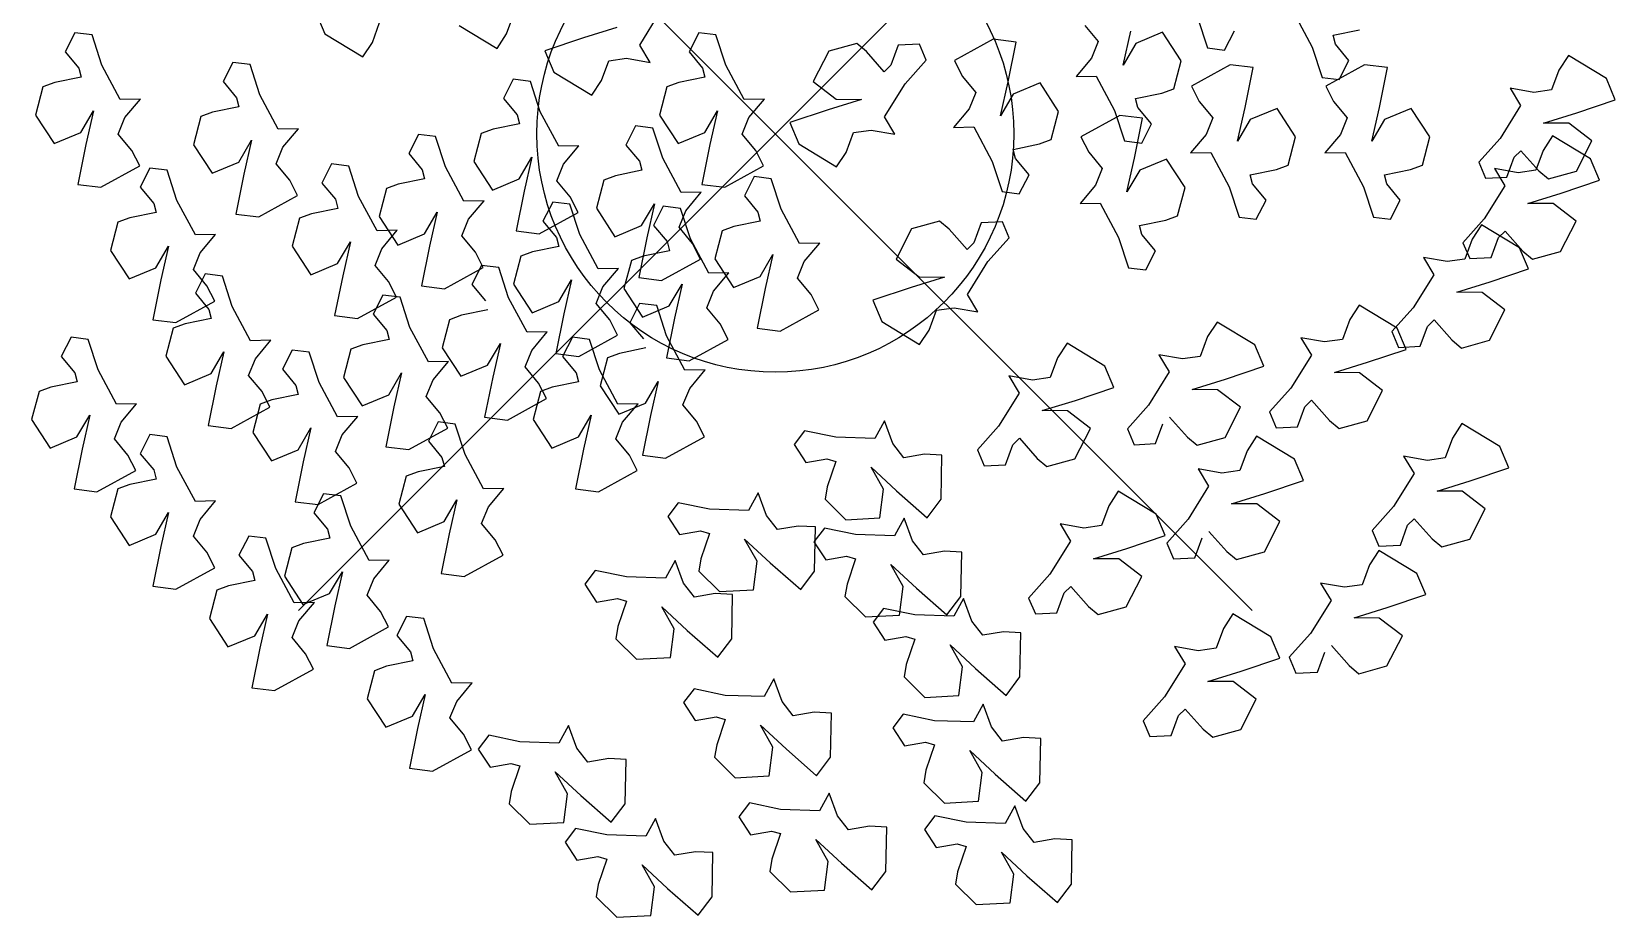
# Model space of a CAD drawing. Header units: inches. Extents: x 555647 to 1112117, y 8563097 to 17126483.
# Drawn here: x 555735.682 to 555739.003, y 8563230.951 to 8563232.809 of the extents above; entities that cross this region are included whole.
import ezdxf

# ---------------------------------------------------------------- set-up
doc = ezdxf.new("R2010")
doc.units = ezdxf.units.IN
doc.header["$MEASUREMENT"] = 0
doc.header["$PDMODE"] = 35
doc.header["$PDSIZE"] = -1
doc.linetypes.add('CONTINUO', pattern=[0])
doc.layers.add('_MANGEIRA', color=7, linetype='CONTINUO')

# ---------------------------------------------------------------- blocks, each defined once
blk = doc.blocks.new('FSSSSSSS')
at = {"layer": '_MANGEIRA', "color": 3, "linetype": 'Continuous', "flags": 128}
for points in [[(-0.9631, 0.2541), (-0.9443, 0.2094)], [(-0.8449, 0.1918), (-0.8296, 0.2334)], [(-0.5635, 0.2095), (-0.5482, 0.2511)], [(-0.2843, 0.1861), (-0.2412, 0.2555)], [(0.8854, 0.2438), (0.9062, 0.1803)], [(1.087, 0.2537), (1.1256, 0.1817)], [(-1.4686, 0.2119), (-1.489, 0.1718)], [(-1.4326, 0.2074), (-1.4686, 0.2119)], [(-1.4119, 0.1439), (-1.4326, 0.2074)], [(-0.9443, 0.2094), (-0.8648, 0.1613)], [(-0.6629, 0.2271), (-0.5834, 0.1791)], [(-0.5834, 0.1791), (-0.5635, 0.2095)], [(-0.4023, 0.2013), (-0.4829, 0.1741)], [(-0.3326, 0.2229), (-0.4023, 0.2013)], [(-0.1603, 0.2119), (-0.1808, 0.1718)], [(-0.1244, 0.2074), (-0.1603, 0.2119)], [(-0.1036, 0.1439), (-0.1244, 0.2074)], [(0.6488, 0.2275), (0.6772, 0.1935)], [(0.729, 0.1441), (0.7451, 0.2153)], [(0.8117, 0.2131), (0.7558, 0.1897)], [(0.8507, 0.1533), (0.8117, 0.2131)], [(0.9421, 0.1757), (0.9626, 0.2159)], [(1.1694, 0.2068), (1.2246, 0.2181)], [(1.1743, 0.1879), (1.1694, 0.2068)], [(-1.489, 0.1718), (-1.4606, 0.1377)], [(-0.8648, 0.1613), (-0.8449, 0.1918)], [(-0.4829, 0.1741), (-0.4641, 0.1294)], [(-0.2624, 0.1499), (-0.2843, 0.1861)], [(-0.1808, 0.1718), (-0.1524, 0.1377)], [(0.1119, 0.1731), (0.0796, 0.1094)], [(0.1706, 0.1892), (0.1119, 0.1731)], [(0.191, 0.1724), (0.1706, 0.1892)], [(0.2283, 0.1302), (0.191, 0.1724)], [(0.2576, 0.1856), (0.2423, 0.144)], [(0.3026, 0.188), (0.2576, 0.1856)], [(0.3166, 0.1546), (0.3026, 0.188)], [(0.4571, 0.1983), (0.3757, 0.1535)], [(0.5052, 0.1923), (0.4571, 0.1983)], [(0.4884, 0.1088), (0.5052, 0.1923)], [(0.6772, 0.1935), (0.6632, 0.1587)], [(0.7558, 0.1897), (0.729, 0.1441)], [(0.9062, 0.1803), (0.9421, 0.1757)], [(1.1256, 0.1817), (1.1464, 0.1182)], [(1.2028, 0.1538), (1.1743, 0.1879)], [(-1.4606, 0.1377), (-1.4557, 0.1187)], [(-1.3733, 0.0718), (-1.4119, 0.1439)], [(-1.1374, 0.1498), (-1.1579, 0.1097)], [(-1.1014, 0.1453), (-1.1374, 0.1498)], [(-1.0807, 0.0818), (-1.1014, 0.1453)], [(-0.3647, 0.1118), (-0.3494, 0.1534)], [(-0.3494, 0.1534), (-0.3123, 0.1586)], [(-0.3123, 0.1586), (-0.2624, 0.1499)], [(-0.1524, 0.1377), (-0.1475, 0.1187)], [(-0.0651, 0.0718), (-0.1036, 0.1439)], [(0.2423, 0.144), (0.2283, 0.1302)], [(0.272, 0.1048), (0.3166, 0.1546)], [(0.3757, 0.1535), (0.3921, 0.1211)], [(0.6632, 0.1587), (0.6307, 0.1199)], [(0.8353, 0.0944), (0.8507, 0.1533)], [(0.954, 0.145), (0.8726, 0.1002)], [(1.002, 0.1389), (0.954, 0.145)], [(0.9853, 0.0555), (1.002, 0.1389)], [(1.2354, 0.145), (1.154, 0.1002)], [(1.1823, 0.1136), (1.2028, 0.1538)], [(1.2835, 0.1389), (1.2354, 0.145)], [(1.2667, 0.0555), (1.2835, 0.1389)], [(1.643, 0.1338), (1.6277, 0.0921)], [(1.6629, 0.1642), (1.643, 0.1338)], [(1.7424, 0.1161), (1.6629, 0.1642)], [(-1.5109, 0.1074), (-1.5356, 0.0982)], [(-1.4557, 0.1187), (-1.5109, 0.1074)], [(-1.1579, 0.1097), (-1.1294, 0.0756)], [(-0.5495, 0.1144), (-0.5699, 0.0742)], [(-0.5135, 0.1098), (-0.5495, 0.1144)], [(-0.4928, 0.0463), (-0.5135, 0.1098)], [(-0.4641, 0.1294), (-0.3846, 0.0813)], [(-0.3846, 0.0813), (-0.3647, 0.1118)], [(-0.2026, 0.1074), (-0.2274, 0.0982)], [(-0.1475, 0.1187), (-0.2026, 0.1074)], [(0.0796, 0.1094), (0.1278, 0.0726)], [(0.2289, 0.0355), (0.272, 0.1048)], [(0.3921, 0.1211), (0.4205, 0.087)], [(0.4723, 0.0376), (0.4884, 0.1088)], [(0.555, 0.1066), (0.499, 0.0833)], [(0.594, 0.0468), (0.555, 0.1066)], [(0.6307, 0.1199), (0.673, 0.1208)], [(0.673, 0.1208), (0.7115, 0.0487)], [(0.8726, 0.1002), (0.889, 0.0677)], [(1.1464, 0.1182), (1.1823, 0.1136)], [(1.154, 0.1002), (1.1704, 0.0677)], [(1.7612, 0.0714), (1.7424, 0.1161)], [(-1.5356, 0.0982), (-1.551, 0.0393)], [(-1.331, 0.0727), (-1.3733, 0.0718)], [(-1.3635, 0.0339), (-1.331, 0.0727)], [(-1.1294, 0.0756), (-1.1245, 0.0566)], [(-1.0421, 0.0097), (-1.0807, 0.0818)], [(-0.5699, 0.0742), (-0.5415, 0.0401)], [(-0.2274, 0.0982), (-0.2428, 0.0393)], [(-0.0227, 0.0727), (-0.0651, 0.0718)], [(-0.0552, 0.0339), (-0.0227, 0.0727)], [(0.1807, 0.0723), (0.111, 0.0506)], [(0.1278, 0.0726), (0.1807, 0.0723)], [(0.4205, 0.087), (0.4065, 0.0522)], [(0.499, 0.0833), (0.4723, 0.0376)], [(0.7554, 0.0739), (0.8106, 0.0851)], [(0.7603, 0.0549), (0.7554, 0.0739)], [(0.8106, 0.0851), (0.8353, 0.0944)], [(0.889, 0.0677), (0.9174, 0.0336)], [(1.1704, 0.0677), (1.1988, 0.0336)], [(1.5407, 0.0957), (1.5626, 0.0594)], [(1.5906, 0.0869), (1.5407, 0.0957)], [(1.6277, 0.0921), (1.5906, 0.0869)], [(1.6806, 0.0443), (1.7612, 0.0714)], [(-1.551, 0.0393), (-1.5121, -0.0205)], [(-1.4561, 0.0028), (-1.4293, 0.0485)], [(-1.4293, 0.0485), (-1.4454, -0.0227)], [(-1.3775, -0.0009), (-1.3635, 0.0339)], [(-1.2044, 0.0361), (-1.2198, -0.0228)], [(-1.1797, 0.0453), (-1.2044, 0.0361)], [(-1.1245, 0.0566), (-1.1797, 0.0453)], [(-0.5415, 0.0401), (-0.5366, 0.0212)], [(-0.4542, -0.0257), (-0.4928, 0.0463)], [(-0.2428, 0.0393), (-0.2038, -0.0205)], [(-0.1478, 0.0028), (-0.1211, 0.0485)], [(-0.1211, 0.0485), (-0.1372, -0.0227)], [(-0.0693, -0.0009), (-0.0552, 0.0339)], [(0.111, 0.0506), (0.0303, 0.0234)], [(0.2508, -0.0008), (0.2289, 0.0355)], [(0.4065, 0.0522), (0.3739, 0.0134)], [(0.5786, -0.0121), (0.594, 0.0468)], [(0.7221, 0.0387), (0.6407, -0.0061)], [(0.7115, 0.0487), (0.7323, -0.0148)], [(0.7702, 0.0326), (0.7221, 0.0387)], [(0.7887, 0.0208), (0.7603, 0.0549)], [(0.9174, 0.0336), (0.9033, -0.0011)], [(0.9692, -0.0157), (0.9853, 0.0555)], [(1.0519, 0.0533), (0.9959, 0.0299)], [(1.0909, -0.0065), (1.0519, 0.0533)], [(1.1988, 0.0336), (1.1847, -0.0011)], [(1.2506, -0.0157), (1.2667, 0.0555)], [(1.3333, 0.0533), (1.2773, 0.0299)], [(1.3723, -0.0065), (1.3333, 0.0533)], [(1.5626, 0.0594), (1.5195, -0.01)], [(1.6109, 0.0226), (1.6806, 0.0443)], [(-1.5121, -0.0205), (-1.4561, 0.0028)], [(-0.9998, 0.0106), (-1.0421, 0.0097)], [(-1.0323, -0.0282), (-0.9998, 0.0106)], [(-0.6165, 0.0007), (-0.6319, -0.0583)], [(-0.5918, 0.0099), (-0.6165, 0.0007)], [(-0.5366, 0.0212), (-0.5918, 0.0099)], [(-0.2928, 0.0166), (-0.3132, -0.0235)], [(-0.2568, 0.0121), (-0.2928, 0.0166)], [(-0.2361, -0.0514), (-0.2568, 0.0121)], [(-0.2038, -0.0205), (-0.1478, 0.0028)], [(0.0303, 0.0234), (0.0491, -0.0212)], [(0.1485, -0.0389), (0.1638, 0.0028)], [(0.1638, 0.0028), (0.201, 0.008)], [(0.201, 0.008), (0.2508, -0.0008)], [(0.3739, 0.0134), (0.4163, 0.0143)], [(0.4163, 0.0143), (0.4548, -0.0578)], [(0.7534, -0.0508), (0.7702, 0.0326)], [(0.7682, -0.0193), (0.7887, 0.0208)], [(0.9959, 0.0299), (0.9692, -0.0157)], [(1.2773, 0.0299), (1.2506, -0.0157)], [(1.6638, 0.0222), (1.6109, 0.0226)], [(1.712, -0.0146), (1.6638, 0.0222)], [(-1.4454, -0.0227), (-1.4622, -0.1062)], [(-1.3491, -0.035), (-1.3775, -0.0009)], [(-1.2198, -0.0228), (-1.1809, -0.0826)], [(-1.1249, -0.0593), (-1.0981, -0.0136)], [(-1.0981, -0.0136), (-1.1142, -0.0848)], [(-1.0463, -0.063), (-1.0323, -0.0282)], [(-0.7482, -0.0011), (-0.7687, -0.0412)], [(-0.7123, -0.0056), (-0.7482, -0.0011)], [(-0.6915, -0.0691), (-0.7123, -0.0056)], [(-0.4119, -0.0249), (-0.4542, -0.0257)], [(-0.4444, -0.0636), (-0.4119, -0.0249)], [(-0.3132, -0.0235), (-0.2848, -0.0576)], [(-0.1372, -0.0227), (-0.1539, -0.1062)], [(-0.0409, -0.035), (-0.0693, -0.0009)], [(0.0491, -0.0212), (0.1286, -0.0693)], [(0.4987, -0.0326), (0.5538, -0.0213)], [(0.5036, -0.0516), (0.4987, -0.0326)], [(0.5538, -0.0213), (0.5786, -0.0121)], [(0.6407, -0.0061), (0.6572, -0.0386)], [(0.7323, -0.0148), (0.7682, -0.0193)], [(0.9033, -0.0011), (0.8708, -0.0399)], [(1.0755, -0.0655), (1.0909, -0.0065)], [(1.1847, -0.0011), (1.1522, -0.0399)], [(1.3569, -0.0655), (1.3723, -0.0065)], [(1.5195, -0.01), (1.4749, -0.0597)], [(1.6298, -0.0044), (1.61, -0.0348)], [(1.7093, -0.0525), (1.6298, -0.0044)], [(1.6797, -0.0782), (1.712, -0.0146)], [(-1.3327, -0.0674), (-1.3491, -0.035)], [(-1.1809, -0.0826), (-1.1249, -0.0593)], [(-1.0179, -0.0971), (-1.0463, -0.063)], [(-0.9303, -0.0632), (-0.9507, -0.1033)], [(-0.8943, -0.0677), (-0.9303, -0.0632)], [(-0.7687, -0.0412), (-0.7403, -0.0753)], [(-0.6319, -0.0583), (-0.593, -0.118)], [(-0.537, -0.0947), (-0.5102, -0.0491)], [(-0.5102, -0.0491), (-0.5263, -0.1203)], [(-0.4584, -0.0984), (-0.4444, -0.0636)], [(-0.2848, -0.0576), (-0.2799, -0.0765)], [(-0.1975, -0.1234), (-0.2361, -0.0514)], [(-0.0245, -0.0674), (-0.0409, -0.035)], [(0.1286, -0.0693), (0.1485, -0.0389)], [(0.4548, -0.0578), (0.4756, -0.1213)], [(0.532, -0.0857), (0.5036, -0.0516)], [(0.6572, -0.0386), (0.6856, -0.0726)], [(0.7373, -0.122), (0.7534, -0.0508)], [(0.8201, -0.053), (0.7641, -0.0764)], [(0.859, -0.1128), (0.8201, -0.053)], [(0.8708, -0.0399), (0.9132, -0.0391)], [(0.9132, -0.0391), (0.9517, -0.1111)], [(1.0507, -0.0747), (1.0755, -0.0655)], [(1.1522, -0.0399), (1.1946, -0.0391)], [(1.1946, -0.0391), (1.2331, -0.1111)], [(1.3321, -0.0747), (1.3569, -0.0655)], [(1.4749, -0.0597), (1.489, -0.0931)], [(1.534, -0.0908), (1.5493, -0.0491)], [(1.5493, -0.0491), (1.5632, -0.0354)], [(1.5632, -0.0354), (1.6006, -0.0775)], [(1.61, -0.0348), (1.5946, -0.0765)], [(1.7281, -0.0971), (1.7093, -0.0525)], [(-1.4141, -0.1122), (-1.3327, -0.0674)], [(-1.3112, -0.0719), (-1.3317, -0.1121)], [(-1.2753, -0.0764), (-1.3112, -0.0719)], [(-1.2545, -0.14), (-1.2753, -0.0764)], [(-1.1142, -0.0848), (-1.131, -0.1683)], [(-1.0015, -0.1295), (-1.0179, -0.0971)], [(-0.8736, -0.1312), (-0.8943, -0.0677)], [(-0.7354, -0.0942), (-0.7905, -0.1055)], [(-0.7403, -0.0753), (-0.7354, -0.0942)], [(-0.653, -0.1411), (-0.6915, -0.0691)], [(-0.593, -0.118), (-0.537, -0.0947)], [(-0.43, -0.1325), (-0.4584, -0.0984)], [(-0.3598, -0.097), (-0.3752, -0.156)], [(-0.3351, -0.0878), (-0.3598, -0.097)], [(-0.2799, -0.0765), (-0.3351, -0.0878)], [(-0.1059, -0.1122), (-0.0245, -0.0674)], [(-0.0444, -0.0898), (-0.0649, -0.13)], [(-0.0085, -0.0943), (-0.0444, -0.0898)], [(0.0123, -0.1579), (-0.0085, -0.0943)], [(0.5115, -0.1258), (0.532, -0.0857)], [(0.6856, -0.0726), (0.6715, -0.1074)], [(0.7641, -0.0764), (0.7373, -0.122)], [(0.9956, -0.0859), (1.0507, -0.0747)], [(1.0005, -0.1049), (0.9956, -0.0859)], [(1.277, -0.0859), (1.3321, -0.0747)], [(1.2819, -0.1049), (1.277, -0.0859)], [(1.489, -0.0931), (1.534, -0.0908)], [(1.5077, -0.0729), (1.5296, -0.1092)], [(1.5575, -0.0817), (1.5077, -0.0729)], [(1.5946, -0.0765), (1.5575, -0.0817)], [(1.6006, -0.0775), (1.6209, -0.0943)], [(1.6209, -0.0943), (1.6797, -0.0782)], [(1.6475, -0.1243), (1.7281, -0.0971)], [(-1.4622, -0.1062), (-1.4141, -0.1122)], [(-1.3317, -0.1121), (-1.3033, -0.1461)], [(-1.0829, -0.1743), (-1.0015, -0.1295)], [(-0.9507, -0.1033), (-0.9223, -0.1374)], [(-0.835, -0.2032), (-0.8736, -0.1312)], [(-0.8153, -0.1147), (-0.8307, -0.1737)], [(-0.7905, -0.1055), (-0.8153, -0.1147)], [(-0.5263, -0.1203), (-0.5431, -0.2037)], [(-0.4136, -0.1649), (-0.43, -0.1325)], [(-0.1552, -0.1226), (-0.1975, -0.1234)], [(-0.1877, -0.1613), (-0.1552, -0.1226)], [(-0.1539, -0.1062), (-0.1059, -0.1122)], [(-0.0649, -0.13), (-0.0365, -0.1641)], [(0.4756, -0.1213), (0.5115, -0.1258)], [(0.6715, -0.1074), (0.639, -0.1462)], [(0.8436, -0.1717), (0.859, -0.1128)], [(0.9517, -0.1111), (0.9725, -0.1746)], [(1.0289, -0.139), (1.0005, -0.1049)], [(1.2331, -0.1111), (1.2539, -0.1746)], [(1.3103, -0.139), (1.2819, -0.1049)], [(1.5296, -0.1092), (1.4865, -0.1786)], [(1.5778, -0.146), (1.6475, -0.1243)], [(-1.2984, -0.1651), (-1.3535, -0.1764)], [(-1.3033, -0.1461), (-1.2984, -0.1651)], [(-1.216, -0.212), (-1.2545, -0.14)], [(-0.9174, -0.1563), (-0.9726, -0.1676)], [(-0.9223, -0.1374), (-0.9174, -0.1563)], [(-0.7357, -0.2101), (-0.709, -0.1645)], [(-0.709, -0.1645), (-0.7251, -0.2357)], [(-0.6106, -0.1403), (-0.653, -0.1411)], [(-0.6431, -0.1791), (-0.6106, -0.1403)], [(-0.495, -0.2097), (-0.4136, -0.1649)], [(-0.4666, -0.143), (-0.4871, -0.1831)], [(-0.4307, -0.1475), (-0.4666, -0.143)], [(-0.4099, -0.211), (-0.4307, -0.1475)], [(-0.3752, -0.156), (-0.3363, -0.2158)], [(-0.2803, -0.1924), (-0.2535, -0.1468)], [(-0.2535, -0.1468), (-0.2696, -0.218)], [(-0.2348, -0.1519), (-0.2553, -0.1921)], [(-0.1989, -0.1564), (-0.2348, -0.1519)], [(-0.2017, -0.1961), (-0.1877, -0.1613)], [(-0.1781, -0.22), (-0.1989, -0.1564)], [(-0.0365, -0.1641), (-0.0315, -0.183)], [(0.0508, -0.2299), (0.0123, -0.1579)], [(0.639, -0.1462), (0.6814, -0.1453)], [(0.6814, -0.1453), (0.7199, -0.2174)], [(1.0084, -0.1791), (1.0289, -0.139)], [(1.2898, -0.1791), (1.3103, -0.139)], [(1.6307, -0.1463), (1.5778, -0.146)], [(1.6789, -0.1832), (1.6307, -0.1463)], [(-1.3783, -0.1856), (-1.3937, -0.2446)], [(-1.3535, -0.1764), (-1.3783, -0.1856)], [(-1.131, -0.1683), (-1.0829, -0.1743)], [(-0.9973, -0.1768), (-1.0127, -0.2358)], [(-0.9726, -0.1676), (-0.9973, -0.1768)], [(-0.8307, -0.1737), (-0.7917, -0.2335)], [(-0.6572, -0.2138), (-0.6431, -0.1791)], [(-0.4871, -0.1831), (-0.4587, -0.2172)], [(-0.3363, -0.2158), (-0.2803, -0.1924)], [(-0.2553, -0.1921), (-0.2269, -0.2261)], [(-0.1733, -0.2302), (-0.2017, -0.1961)], [(-0.0867, -0.1943), (-0.1114, -0.2035)], [(-0.0315, -0.183), (-0.0867, -0.1943)], [(0.3445, -0.1834), (0.2857, -0.1995)], [(0.3648, -0.2002), (0.3445, -0.1834)], [(0.4314, -0.1869), (0.4161, -0.2286)], [(0.4764, -0.1846), (0.4314, -0.1869)], [(0.4905, -0.218), (0.4764, -0.1846)], [(0.7637, -0.1922), (0.8189, -0.181)], [(0.7687, -0.2112), (0.7637, -0.1922)], [(0.8189, -0.181), (0.8436, -0.1717)], [(0.9725, -0.1746), (1.0084, -0.1791)], [(1.2539, -0.1746), (1.2898, -0.1791)], [(1.4865, -0.1786), (1.4418, -0.2283)], [(1.4809, -0.1907), (1.461, -0.2211)], [(1.5604, -0.2388), (1.4809, -0.1907)], [(1.6466, -0.2468), (1.6789, -0.1832)], [(-1.1737, -0.2112), (-1.216, -0.212)], [(-1.2062, -0.2499), (-1.1737, -0.2112)], [(-0.9178, -0.2722), (-0.891, -0.2266)], [(-0.891, -0.2266), (-0.9071, -0.2978)], [(-0.7927, -0.2024), (-0.835, -0.2032)], [(-0.8252, -0.2411), (-0.7927, -0.2024)], [(-0.7917, -0.2335), (-0.7357, -0.2101)], [(-0.6288, -0.2479), (-0.6572, -0.2138)], [(-0.5431, -0.2037), (-0.495, -0.2097)], [(-0.4587, -0.2172), (-0.4538, -0.2361)], [(-0.3714, -0.283), (-0.4099, -0.211)], [(-0.2696, -0.218), (-0.2864, -0.3014)], [(-0.2269, -0.2261), (-0.2219, -0.2451)], [(-0.1396, -0.292), (-0.1781, -0.22)], [(-0.1569, -0.2627), (-0.1733, -0.2302)], [(-0.1114, -0.2035), (-0.1269, -0.2625)], [(0.0932, -0.2291), (0.0508, -0.2299)], [(0.0607, -0.2678), (0.0932, -0.2291)], [(0.2857, -0.1995), (0.2534, -0.2631)], [(0.4022, -0.2423), (0.3648, -0.2002)], [(0.4161, -0.2286), (0.4022, -0.2423)], [(0.4459, -0.2677), (0.4905, -0.218)], [(0.7199, -0.2174), (0.7407, -0.2809)], [(0.7971, -0.2453), (0.7687, -0.2112)], [(1.4418, -0.2283), (1.4559, -0.2617)], [(1.461, -0.2211), (1.4457, -0.2628)], [(1.5009, -0.2594), (1.5162, -0.2177)], [(1.5162, -0.2177), (1.5302, -0.204)], [(1.5302, -0.204), (1.5675, -0.2461)], [(-1.3937, -0.2446), (-1.3547, -0.3043)], [(-1.2988, -0.281), (-1.272, -0.2353)], [(-1.272, -0.2353), (-1.2881, -0.3065)], [(-1.2202, -0.2847), (-1.2062, -0.2499)], [(-1.0127, -0.2358), (-0.9738, -0.2956)], [(-0.8392, -0.2759), (-0.8252, -0.2411)], [(-0.7251, -0.2357), (-0.7418, -0.3191)], [(-0.6124, -0.2804), (-0.6288, -0.2479)], [(-0.5337, -0.2566), (-0.5491, -0.3156)], [(-0.5089, -0.2474), (-0.5337, -0.2566)], [(-0.4538, -0.2361), (-0.5089, -0.2474)], [(-0.3018, -0.2656), (-0.3173, -0.3246)], [(-0.2771, -0.2564), (-0.3018, -0.2656)], [(-0.2219, -0.2451), (-0.2771, -0.2564)], [(-0.2383, -0.3074), (-0.1569, -0.2627)], [(-0.1269, -0.2625), (-0.0879, -0.3222)], [(-0.0319, -0.2989), (-0.0052, -0.2533)], [(-0.0052, -0.2533), (-0.0213, -0.3245)], [(0.2534, -0.2631), (0.3016, -0.2999)], [(0.7766, -0.2854), (0.7971, -0.2453)], [(1.3587, -0.2592), (1.3806, -0.2955)], [(1.4085, -0.268), (1.3587, -0.2592)], [(1.4457, -0.2628), (1.4085, -0.268)], [(1.4559, -0.2617), (1.5009, -0.2594)], [(1.5792, -0.2834), (1.5604, -0.2388)], [(1.5675, -0.2461), (1.5878, -0.2629)], [(1.5878, -0.2629), (1.6466, -0.2468)], [(-1.3547, -0.3043), (-1.2988, -0.281)], [(-1.1918, -0.3188), (-1.2202, -0.2847)], [(-1.1953, -0.2938), (-1.2158, -0.334)], [(-1.1594, -0.2983), (-1.1953, -0.2938)], [(-1.1386, -0.3619), (-1.1594, -0.2983)], [(-0.9738, -0.2956), (-0.9178, -0.2722)], [(-0.9071, -0.2978), (-0.9239, -0.3812)], [(-0.8108, -0.31), (-0.8392, -0.2759)], [(-0.6938, -0.3252), (-0.6124, -0.2804)], [(-0.6158, -0.2761), (-0.6363, -0.3162)], [(-0.5799, -0.2806), (-0.6158, -0.2761)], [(-0.5591, -0.3441), (-0.5799, -0.2806)], [(-0.329, -0.2822), (-0.3714, -0.283)], [(-0.3615, -0.321), (-0.329, -0.2822)], [(-0.0972, -0.2912), (-0.1396, -0.292)], [(-0.1297, -0.3299), (-0.0972, -0.2912)], [(0.0466, -0.3026), (0.0607, -0.2678)], [(0.4028, -0.3371), (0.4459, -0.2677)], [(0.7407, -0.2809), (0.7766, -0.2854)], [(1.3806, -0.2955), (1.3375, -0.3648)], [(1.4985, -0.3106), (1.5792, -0.2834)], [(-1.2881, -0.3065), (-1.3049, -0.39)], [(-1.1754, -0.3512), (-1.1918, -0.3188)], [(-0.7944, -0.3425), (-0.8108, -0.31)], [(-0.7418, -0.3191), (-0.6938, -0.3252)], [(-0.6363, -0.3162), (-0.6078, -0.3503)], [(-0.5491, -0.3156), (-0.5101, -0.3754)], [(-0.4541, -0.352), (-0.4274, -0.3064)], [(-0.4274, -0.3064), (-0.4435, -0.3776)], [(-0.3756, -0.3557), (-0.3615, -0.321)], [(-0.3173, -0.3246), (-0.2783, -0.3843)], [(-0.2864, -0.3014), (-0.2383, -0.3074)], [(-0.2223, -0.361), (-0.1956, -0.3153)], [(-0.1956, -0.3153), (-0.2117, -0.3865)], [(-0.1438, -0.3647), (-0.1297, -0.3299)], [(-0.0879, -0.3222), (-0.0319, -0.2989)], [(-0.0213, -0.3245), (-0.038, -0.4079)], [(0.075, -0.3367), (0.0466, -0.3026)], [(0.2848, -0.322), (0.2042, -0.3491)], [(0.3545, -0.3003), (0.2848, -0.322)], [(0.3016, -0.2999), (0.3545, -0.3003)], [(1.4288, -0.3323), (1.4985, -0.3106)], [(-1.2568, -0.396), (-1.1754, -0.3512)], [(-1.2158, -0.334), (-1.1874, -0.3681)], [(-1.1001, -0.4339), (-1.1386, -0.3619)], [(-0.8758, -0.3873), (-0.7944, -0.3425)], [(-0.8227, -0.3382), (-0.8432, -0.3783)], [(-0.7868, -0.3427), (-0.8227, -0.3382)], [(-0.766, -0.4062), (-0.7868, -0.3427)], [(-0.5205, -0.4162), (-0.5591, -0.3441)], [(-0.5101, -0.3754), (-0.4541, -0.352)], [(-0.3472, -0.3898), (-0.3756, -0.3557)], [(-0.2846, -0.3559), (-0.3051, -0.3961)], [(-0.2487, -0.3604), (-0.2846, -0.3559)], [(-0.2783, -0.3843), (-0.2223, -0.361)], [(-0.2279, -0.424), (-0.2487, -0.3604)], [(-0.1154, -0.3988), (-0.1438, -0.3647)], [(0.0914, -0.3691), (0.075, -0.3367)], [(0.2042, -0.3491), (0.223, -0.3938)], [(0.3377, -0.3698), (0.3748, -0.3646)], [(0.3748, -0.3646), (0.4247, -0.3734)], [(0.4247, -0.3734), (0.4028, -0.3371)], [(1.2242, -0.3592), (1.2043, -0.3897)], [(1.3037, -0.4073), (1.2242, -0.3592)], [(1.3375, -0.3648), (1.2929, -0.4146)], [(1.4817, -0.3326), (1.4288, -0.3323)], [(1.5299, -0.3694), (1.4817, -0.3326)], [(-1.3049, -0.39), (-1.2568, -0.396)], [(-1.2376, -0.3983), (-1.2624, -0.4075)], [(-1.1825, -0.387), (-1.2376, -0.3983)], [(-1.1874, -0.3681), (-1.1825, -0.387)], [(-0.9239, -0.3812), (-0.8758, -0.3873)], [(-0.8432, -0.3783), (-0.8148, -0.4124)], [(-0.6828, -0.3898), (-0.6982, -0.4487)], [(-0.6581, -0.3806), (-0.6828, -0.3898)], [(-0.6029, -0.3693), (-0.6581, -0.3806)], [(-0.4435, -0.3776), (-0.4603, -0.461)], [(-0.3308, -0.4223), (-0.3472, -0.3898)], [(-0.3051, -0.3961), (-0.2766, -0.4301)], [(-0.2117, -0.3865), (-0.2284, -0.47)], [(0.01, -0.4139), (0.0914, -0.3691)], [(0.223, -0.3938), (0.3025, -0.4419)], [(0.3224, -0.4115), (0.3377, -0.3698)], [(0.9262, -0.3947), (0.9063, -0.4251)], [(1.0057, -0.4428), (0.9262, -0.3947)], [(1.2043, -0.3897), (1.189, -0.4313)], [(1.3672, -0.404), (1.3812, -0.3902)], [(1.3812, -0.3902), (1.4185, -0.4324)], [(1.4976, -0.4331), (1.5299, -0.3694)], [(-1.4767, -0.4268), (-1.4972, -0.4669)], [(-1.4408, -0.4313), (-1.4767, -0.4268)], [(-1.42, -0.4948), (-1.4408, -0.4313)], [(-1.2624, -0.4075), (-1.2778, -0.4665)], [(-0.8098, -0.4314), (-0.865, -0.4427)], [(-0.8148, -0.4124), (-0.8098, -0.4314)], [(-0.7275, -0.4783), (-0.766, -0.4062)], [(-0.4782, -0.4153), (-0.5205, -0.4162)], [(-0.5107, -0.4541), (-0.4782, -0.4153)], [(-0.4254, -0.4268), (-0.4459, -0.4669)], [(-0.3895, -0.4313), (-0.4254, -0.4268)], [(-0.4122, -0.4671), (-0.3308, -0.4223)], [(-0.3687, -0.4948), (-0.3895, -0.4313)], [(-0.1894, -0.496), (-0.2279, -0.424)], [(-0.1804, -0.476), (-0.099, -0.4312)], [(-0.099, -0.4312), (-0.1154, -0.3988)], [(-0.038, -0.4079), (0.01, -0.4139)], [(0.3025, -0.4419), (0.3224, -0.4115)], [(0.9063, -0.4251), (0.891, -0.4668)], [(1.102, -0.4278), (1.1239, -0.464)], [(1.1518, -0.4365), (1.102, -0.4278)], [(1.189, -0.4313), (1.1518, -0.4365)], [(1.2929, -0.4146), (1.3069, -0.448)], [(1.3225, -0.452), (1.3037, -0.4073)], [(1.3519, -0.4456), (1.3672, -0.404)], [(-1.1828, -0.5029), (-1.1561, -0.4573)], [(-1.1561, -0.4573), (-1.1722, -0.5285)], [(-1.0577, -0.4331), (-1.1001, -0.4339)], [(-1.0902, -0.4718), (-1.0577, -0.4331)], [(-1.0131, -0.4534), (-1.0336, -0.4936)], [(-0.9772, -0.458), (-1.0131, -0.4534)], [(-0.9564, -0.5215), (-0.9772, -0.458)], [(-0.8897, -0.4519), (-0.9052, -0.5108)], [(-0.865, -0.4427), (-0.8897, -0.4519)], [(-0.6982, -0.4487), (-0.6593, -0.5085)], [(-0.6033, -0.4852), (-0.5765, -0.4395)], [(-0.5765, -0.4395), (-0.5926, -0.5107)], [(-0.5248, -0.4889), (-0.5107, -0.4541)], [(-0.4603, -0.461), (-0.4122, -0.4671)], [(-0.3269, -0.4604), (-0.3516, -0.4696)], [(-0.2717, -0.4491), (-0.3269, -0.4604)], [(0.6116, -0.4391), (0.5917, -0.4695)], [(0.691, -0.4871), (0.6116, -0.4391)], [(0.8041, -0.4632), (0.826, -0.4995)], [(0.8539, -0.472), (0.8041, -0.4632)], [(1.0245, -0.4874), (1.0057, -0.4428)], [(1.1239, -0.464), (1.0808, -0.5334)], [(1.2418, -0.4792), (1.3225, -0.452)], [(1.3069, -0.448), (1.3519, -0.4456)], [(1.4185, -0.4324), (1.4389, -0.4492)], [(1.4389, -0.4492), (1.4976, -0.4331)], [(-1.4972, -0.4669), (-1.4688, -0.501)], [(-1.3815, -0.5668), (-1.42, -0.4948)], [(-1.2778, -0.4665), (-1.2388, -0.5262)], [(-1.1043, -0.5066), (-1.0902, -0.4718)], [(-1.0336, -0.4936), (-1.0052, -0.5277)], [(-0.6851, -0.4774), (-0.7275, -0.4783)], [(-0.7176, -0.5162), (-0.6851, -0.4774)], [(-0.6593, -0.5085), (-0.6033, -0.4852)], [(-0.4963, -0.523), (-0.5248, -0.4889)], [(-0.4459, -0.4669), (-0.4174, -0.501)], [(-0.3301, -0.5668), (-0.3687, -0.4948)], [(-0.3516, -0.4696), (-0.367, -0.5286)], [(-0.2284, -0.47), (-0.1804, -0.476)], [(-0.147, -0.4952), (-0.1894, -0.496)], [(-0.1795, -0.5339), (-0.147, -0.4952)], [(0.5917, -0.4695), (0.5763, -0.5111)], [(0.7099, -0.5318), (0.691, -0.4871)], [(0.891, -0.4668), (0.8539, -0.472)], [(0.9439, -0.5146), (1.0245, -0.4874)], [(1.1721, -0.5008), (1.2418, -0.4792)], [(-1.5191, -0.5312), (-1.5438, -0.5404)], [(-1.4639, -0.52), (-1.5191, -0.5312)], [(-1.4688, -0.501), (-1.4639, -0.52)], [(-1.2388, -0.5262), (-1.1828, -0.5029)], [(-1.1722, -0.5285), (-1.189, -0.6119)], [(-1.0759, -0.5407), (-1.1043, -0.5066)], [(-1.0052, -0.5277), (-1.0002, -0.5466)], [(-0.9179, -0.5935), (-0.9564, -0.5215)], [(-0.9052, -0.5108), (-0.8662, -0.5706)], [(-0.8102, -0.5473), (-0.7835, -0.5016)], [(-0.7835, -0.5016), (-0.7996, -0.5728)], [(-0.7317, -0.551), (-0.7176, -0.5162)], [(-0.5926, -0.5107), (-0.6094, -0.5942)], [(-0.4799, -0.5554), (-0.4963, -0.523)], [(-0.4677, -0.5312), (-0.4924, -0.5404)], [(-0.4125, -0.52), (-0.4677, -0.5312)], [(-0.4174, -0.501), (-0.4125, -0.52)], [(-0.367, -0.5286), (-0.3281, -0.5883)], [(-0.2721, -0.565), (-0.2453, -0.5193)], [(-0.2453, -0.5193), (-0.2614, -0.5905)], [(0.4894, -0.5076), (0.5113, -0.5438)], [(0.5392, -0.5164), (0.4894, -0.5076)], [(0.5763, -0.5111), (0.5392, -0.5164)], [(0.826, -0.4995), (0.7828, -0.5688)], [(0.8742, -0.5363), (0.9439, -0.5146)], [(1.225, -0.5012), (1.1721, -0.5008)], [(1.2732, -0.538), (1.225, -0.5012)], [(-1.5438, -0.5404), (-1.5592, -0.5994)], [(-1.0554, -0.5579), (-1.0801, -0.5671)], [(-1.0595, -0.5731), (-1.0759, -0.5407)], [(-1.0002, -0.5466), (-1.0554, -0.5579)], [(-0.8662, -0.5706), (-0.8102, -0.5473)], [(-0.7033, -0.5851), (-0.7317, -0.551)], [(-0.5613, -0.6002), (-0.4799, -0.5554)], [(-0.4924, -0.5404), (-0.5078, -0.5994)], [(-0.1936, -0.5687), (-0.1795, -0.5339)], [(0.5113, -0.5438), (0.4682, -0.6132)], [(0.5595, -0.5806), (0.6292, -0.559)], [(0.6292, -0.559), (0.7099, -0.5318)], [(0.9271, -0.5366), (0.8742, -0.5363)], [(0.9753, -0.5734), (0.9271, -0.5366)], [(1.0808, -0.5334), (1.0362, -0.5832)], [(1.1105, -0.5726), (1.1245, -0.5588)], [(1.1245, -0.5588), (1.1618, -0.601)], [(1.2409, -0.6016), (1.2732, -0.538)], [(-1.4643, -0.6358), (-1.4375, -0.5902)], [(-1.4375, -0.5902), (-1.4536, -0.6614)], [(-1.3392, -0.566), (-1.3815, -0.5668)], [(-1.3717, -0.6048), (-1.3392, -0.566)], [(-1.1409, -0.6179), (-1.0595, -0.5731)], [(-1.0801, -0.5671), (-1.0956, -0.6261)], [(-0.8755, -0.5927), (-0.9179, -0.5935)], [(-0.908, -0.6314), (-0.8755, -0.5927)], [(-0.7996, -0.5728), (-0.8163, -0.6563)], [(-0.6869, -0.6175), (-0.7033, -0.5851)], [(-0.6094, -0.5942), (-0.5613, -0.6002)], [(-0.4129, -0.6358), (-0.3861, -0.5902)], [(-0.3861, -0.5902), (-0.4022, -0.6614)], [(-0.2878, -0.566), (-0.3301, -0.5668)], [(-0.3281, -0.5883), (-0.2721, -0.565)], [(-0.3203, -0.6048), (-0.2878, -0.566)], [(-0.2614, -0.5905), (-0.2782, -0.674)], [(-0.1651, -0.6028), (-0.1936, -0.5687)], [(0.6124, -0.581), (0.5595, -0.5806)], [(0.6606, -0.6178), (0.6124, -0.581)], [(0.7828, -0.5688), (0.7382, -0.6186)], [(0.8265, -0.5942), (0.8639, -0.6364)], [(0.943, -0.6371), (0.9753, -0.5734)], [(1.0362, -0.5832), (1.0502, -0.6165)], [(1.0952, -0.6142), (1.1105, -0.5726)], [(-1.5592, -0.5994), (-1.5202, -0.6592)], [(-1.3857, -0.6395), (-1.3717, -0.6048)], [(-1.3112, -0.6308), (-1.3317, -0.6709)], [(-1.2753, -0.6353), (-1.3112, -0.6308)], [(-1.189, -0.6119), (-1.1409, -0.6179)], [(-1.0956, -0.6261), (-1.0566, -0.6859)], [(-1.0006, -0.6625), (-0.9739, -0.6169)], [(-0.9739, -0.6169), (-0.9899, -0.6881)], [(-0.7683, -0.6623), (-0.6869, -0.6175)], [(-0.7068, -0.6043), (-0.7273, -0.6444)], [(-0.6709, -0.6088), (-0.7068, -0.6043)], [(-0.6501, -0.6723), (-0.6709, -0.6088)], [(-0.5078, -0.5994), (-0.4689, -0.6592)], [(-0.3344, -0.6395), (-0.3203, -0.6048)], [(-0.1487, -0.6352), (-0.1651, -0.6028)], [(0.0615, -0.6228), (0.0396, -0.6516)], [(0.1269, -0.6365), (0.0615, -0.6228)], [(0.229, -0.6021), (0.2086, -0.6392)], [(0.2463, -0.6496), (0.229, -0.6021)], [(0.4682, -0.6132), (0.4236, -0.663)], [(0.6283, -0.6814), (0.6606, -0.6178)], [(0.7382, -0.6186), (0.7523, -0.652)], [(0.7973, -0.6496), (0.8126, -0.608)], [(1.0502, -0.6165), (1.0952, -0.6142)], [(1.1618, -0.601), (1.1822, -0.6178)], [(1.1822, -0.6178), (1.2409, -0.6016)], [(1.4395, -0.6076), (1.4196, -0.6381)], [(1.5189, -0.6557), (1.4395, -0.6076)], [(-1.5202, -0.6592), (-1.4643, -0.6358)], [(-1.4536, -0.6614), (-1.4704, -0.7448)], [(-1.3573, -0.6736), (-1.3857, -0.6395)], [(-1.2545, -0.6988), (-1.2753, -0.6353)], [(-1.0566, -0.6859), (-1.0006, -0.6625)], [(-0.9221, -0.6662), (-0.908, -0.6314)], [(-0.8163, -0.6563), (-0.7683, -0.6623)], [(-0.7273, -0.6444), (-0.6989, -0.6785)], [(-0.4689, -0.6592), (-0.4129, -0.6358)], [(-0.4022, -0.6614), (-0.419, -0.7448)], [(-0.3059, -0.6736), (-0.3344, -0.6395)], [(-0.2301, -0.68), (-0.1487, -0.6352)], [(0.0396, -0.6516), (0.0641, -0.6894)], [(0.2086, -0.6392), (0.1269, -0.6365)], [(0.2694, -0.6792), (0.2463, -0.6496)], [(0.4236, -0.663), (0.4376, -0.6964)], [(0.4826, -0.694), (0.4979, -0.6524)], [(0.4979, -0.6524), (0.5119, -0.6386)], [(0.5119, -0.6386), (0.5492, -0.6808)], [(0.7523, -0.652), (0.7973, -0.6496)], [(0.8639, -0.6364), (0.8842, -0.6532)], [(0.8842, -0.6532), (0.943, -0.6371)], [(1.0089, -0.6343), (0.989, -0.6647)], [(1.0884, -0.6824), (1.0089, -0.6343)], [(1.4196, -0.6381), (1.4042, -0.6797)], [(1.5378, -0.7004), (1.5189, -0.6557)], [(-1.3409, -0.7061), (-1.3573, -0.6736)], [(-1.3317, -0.6709), (-1.3033, -0.705)], [(-0.9899, -0.6881), (-1.0067, -0.7715)], [(-0.8937, -0.7003), (-0.9221, -0.6662)], [(-0.6989, -0.6785), (-0.6939, -0.6975)], [(-0.6116, -0.7444), (-0.6501, -0.6723)], [(-0.2895, -0.7061), (-0.3059, -0.6736)], [(-0.2782, -0.674), (-0.2301, -0.68)], [(0.0641, -0.6894), (0.1079, -0.6818)], [(0.1079, -0.6818), (0.1268, -0.6871)], [(0.1268, -0.6871), (0.1089, -0.7405)], [(0.3131, -0.6716), (0.2694, -0.6792)], [(0.3494, -0.6736), (0.3131, -0.6716)], [(0.3475, -0.7665), (0.3494, -0.6736)], [(0.4376, -0.6964), (0.4826, -0.694)], [(0.5492, -0.6808), (0.5696, -0.6976)], [(0.5696, -0.6976), (0.6283, -0.6814)], [(0.989, -0.6647), (0.9737, -0.7064)], [(1.1072, -0.727), (1.0884, -0.6824)], [(1.3173, -0.6762), (1.3392, -0.7124)], [(1.3671, -0.6849), (1.3173, -0.6762)], [(1.4042, -0.6797), (1.3671, -0.6849)], [(-1.4223, -0.7509), (-1.3409, -0.7061)], [(-1.2984, -0.724), (-1.3535, -0.7352)], [(-1.3033, -0.705), (-1.2984, -0.724)], [(-1.216, -0.7708), (-1.2545, -0.6988)], [(-0.8773, -0.7327), (-0.8937, -0.7003)], [(-0.7738, -0.718), (-0.7892, -0.7769)], [(-0.7491, -0.7088), (-0.7738, -0.718)], [(-0.6939, -0.6975), (-0.7491, -0.7088)], [(-0.3709, -0.7509), (-0.2895, -0.7061)], [(0.2008, -0.6993), (0.2544, -0.7489)], [(0.2269, -0.7453), (0.2008, -0.6993)], [(0.8867, -0.7028), (0.9086, -0.7391)], [(0.9365, -0.7116), (0.8867, -0.7028)], [(0.9737, -0.7064), (0.9365, -0.7116)], [(1.0265, -0.7542), (1.1072, -0.727)], [(1.3392, -0.7124), (1.2961, -0.7818)], [(1.3874, -0.7492), (1.4571, -0.7276)], [(1.4571, -0.7276), (1.5378, -0.7004)], [(-1.4704, -0.7448), (-1.4223, -0.7509)], [(-1.3783, -0.7444), (-1.3937, -0.8034)], [(-1.3535, -0.7352), (-1.3783, -0.7444)], [(-0.947, -0.755), (-0.9675, -0.7951)], [(-0.9586, -0.7775), (-0.8773, -0.7327)], [(-0.9111, -0.7595), (-0.947, -0.755)], [(-0.8903, -0.823), (-0.9111, -0.7595)], [(-0.5692, -0.7435), (-0.6116, -0.7444)], [(-0.6017, -0.7823), (-0.5692, -0.7435)], [(-0.419, -0.7448), (-0.3709, -0.7509)], [(-0.0361, -0.7529), (-0.0565, -0.79)], [(-0.0188, -0.8005), (-0.0361, -0.7529)], [(0.1089, -0.7405), (0.1045, -0.7665)], [(0.2192, -0.8055), (0.2269, -0.7453)], [(0.2544, -0.7489), (0.3183, -0.8051)], [(0.7191, -0.7495), (0.6992, -0.78)], [(0.7986, -0.7976), (0.7191, -0.7495)], [(0.9086, -0.7391), (0.8655, -0.8085)], [(0.9568, -0.7759), (1.0265, -0.7542)], [(1.4403, -0.7496), (1.3874, -0.7492)], [(1.4885, -0.7864), (1.4403, -0.7496)], [(-1.2988, -0.8398), (-1.272, -0.7942)], [(-1.272, -0.7942), (-1.2881, -0.8654)], [(-1.1737, -0.77), (-1.216, -0.7708)], [(-1.2062, -0.8088), (-1.1737, -0.77)], [(-1.0067, -0.7715), (-0.9586, -0.7775)], [(-0.9675, -0.7951), (-0.939, -0.8292)], [(-0.7892, -0.7769), (-0.7503, -0.8367)], [(-0.6943, -0.8134), (-0.6675, -0.7677)], [(-0.6675, -0.7677), (-0.6836, -0.8389)], [(-0.6158, -0.8171), (-0.6017, -0.7823)], [(-0.2036, -0.7736), (-0.2254, -0.8025)], [(-0.1382, -0.7874), (-0.2036, -0.7736)], [(-0.0565, -0.79), (-0.1382, -0.7874)], [(0.1045, -0.7665), (0.1479, -0.8093)], [(0.3183, -0.8051), (0.3475, -0.7665)], [(0.6992, -0.78), (0.6839, -0.8216)], [(1.0097, -0.7763), (0.9568, -0.7759)], [(1.0579, -0.8131), (1.0097, -0.7763)], [(1.2961, -0.7818), (1.2514, -0.8316)], [(1.4562, -0.85), (1.4885, -0.7864)], [(-1.3937, -0.8034), (-1.3547, -0.8632)], [(-1.2202, -0.8435), (-1.2062, -0.8088)], [(-0.939, -0.8292), (-0.9341, -0.8481)], [(-0.8517, -0.895), (-0.8903, -0.823)], [(-0.7503, -0.8367), (-0.6943, -0.8134)], [(-0.5874, -0.8512), (-0.6158, -0.8171)], [(-0.2254, -0.8025), (-0.2009, -0.8403)], [(0.0043, -0.83), (-0.0188, -0.8005)], [(0.0481, -0.8225), (0.0043, -0.83)], [(0.0844, -0.8245), (0.0481, -0.8225)], [(0.1029, -0.8268), (0.0811, -0.8556)], [(0.0825, -0.9174), (0.0844, -0.8245)], [(0.1683, -0.8405), (0.1029, -0.8268)], [(0.1479, -0.8093), (0.2192, -0.8055)], [(0.2704, -0.8061), (0.25, -0.8432)], [(0.2877, -0.8536), (0.2704, -0.8061)], [(0.5969, -0.8181), (0.6188, -0.8543)], [(0.6468, -0.8268), (0.5969, -0.8181)], [(0.6839, -0.8216), (0.6468, -0.8268)], [(0.8174, -0.8423), (0.7986, -0.7976)], [(0.8655, -0.8085), (0.8209, -0.8582)], [(1.0257, -0.8767), (1.0579, -0.8131)], [(1.3105, -0.8626), (1.3258, -0.8209)], [(1.3258, -0.8209), (1.3398, -0.8072)], [(1.3398, -0.8072), (1.3771, -0.8493)], [(-1.3547, -0.8632), (-1.2988, -0.8398)], [(-1.1918, -0.8776), (-1.2202, -0.8435)], [(-1.1041, -0.8437), (-1.1246, -0.8839)], [(-1.0682, -0.8482), (-1.1041, -0.8437)], [(-1.0474, -0.9118), (-1.0682, -0.8482)], [(-0.9893, -0.8594), (-1.014, -0.8686)], [(-0.9341, -0.8481), (-0.9893, -0.8594)], [(-0.6836, -0.8389), (-0.7004, -0.9224)], [(-0.5709, -0.8836), (-0.5874, -0.8512)], [(-0.2009, -0.8403), (-0.1572, -0.8327)], [(-0.1572, -0.8327), (-0.1383, -0.8379)], [(-0.1383, -0.8379), (-0.1561, -0.8913)], [(-0.0643, -0.8502), (-0.0107, -0.8997)], [(-0.0381, -0.8962), (-0.0643, -0.8502)], [(0.0811, -0.8556), (0.1056, -0.8934)], [(0.25, -0.8432), (0.1683, -0.8405)], [(0.3108, -0.8832), (0.2877, -0.8536)], [(0.6188, -0.8543), (0.5757, -0.9237)], [(0.7368, -0.8695), (0.8174, -0.8423)], [(0.8209, -0.8582), (0.8349, -0.8916)], [(0.8799, -0.8893), (0.8952, -0.8476)], [(0.9092, -0.8339), (0.9465, -0.876)], [(1.2514, -0.8316), (1.2655, -0.8649)], [(1.2655, -0.8649), (1.3105, -0.8626)], [(1.3771, -0.8493), (1.3975, -0.8662)], [(1.3975, -0.8662), (1.4562, -0.85)], [(-1.2881, -0.8654), (-1.3049, -0.9488)], [(-1.1754, -0.9101), (-1.1918, -0.8776)], [(-1.1246, -0.8839), (-1.0962, -0.918)], [(-1.014, -0.8686), (-1.0294, -0.9276)], [(-0.8094, -0.8942), (-0.8517, -0.895)], [(-0.8419, -0.933), (-0.8094, -0.8942)], [(-0.6523, -0.9284), (-0.5709, -0.8836)], [(-0.2099, -0.8948), (-0.2304, -0.9319)], [(-0.1926, -0.9424), (-0.2099, -0.8948)], [(-0.1561, -0.8913), (-0.1605, -0.9174)], [(-0.0459, -0.9563), (-0.0381, -0.8962)], [(0.1056, -0.8934), (0.1493, -0.8858)], [(0.1493, -0.8858), (0.1682, -0.8911)], [(0.1682, -0.8911), (0.1504, -0.9445)], [(0.3546, -0.8756), (0.3108, -0.8832)], [(0.3909, -0.8776), (0.3546, -0.8756)], [(0.389, -0.9705), (0.3909, -0.8776)], [(0.6671, -0.8911), (0.7368, -0.8695)], [(0.72, -0.8915), (0.6671, -0.8911)], [(0.7682, -0.9283), (0.72, -0.8915)], [(0.8349, -0.8916), (0.8799, -0.8893)], [(0.9465, -0.876), (0.9669, -0.8928)], [(0.9669, -0.8928), (1.0257, -0.8767)], [(1.2656, -0.8737), (1.2457, -0.9042)], [(1.3451, -0.9218), (1.2656, -0.8737)], [(-1.2568, -0.9549), (-1.1754, -0.9101)], [(-1.0962, -0.918), (-1.0913, -0.9369)], [(-1.0089, -0.9838), (-1.0474, -0.9118)], [(-1.0294, -0.9276), (-0.9905, -0.9874)], [(-0.9345, -0.964), (-0.9077, -0.9184)], [(-0.9077, -0.9184), (-0.9238, -0.9896)], [(-0.7004, -0.9224), (-0.6523, -0.9284)], [(-0.3774, -0.9155), (-0.3993, -0.9444)], [(-0.312, -0.9293), (-0.3774, -0.9155)], [(-0.2304, -0.9319), (-0.312, -0.9293)], [(-0.1605, -0.9174), (-0.1172, -0.9602)], [(-0.0107, -0.8997), (0.0532, -0.956)], [(0.0532, -0.956), (0.0825, -0.9174)], [(0.2422, -0.9033), (0.2958, -0.9529)], [(0.2683, -0.9493), (0.2422, -0.9033)], [(0.5757, -0.9237), (0.5311, -0.9735)], [(0.7359, -0.9919), (0.7682, -0.9283)], [(1.2457, -0.9042), (1.2304, -0.9458)], [(1.3639, -0.9665), (1.3451, -0.9218)], [(-1.3049, -0.9488), (-1.2568, -0.9549)], [(-1.1712, -0.9574), (-1.1866, -1.0164)], [(-1.1464, -0.9482), (-1.1712, -0.9574)], [(-1.0913, -0.9369), (-1.1464, -0.9482)], [(-0.8559, -0.9677), (-0.8419, -0.933)], [(-0.3993, -0.9444), (-0.3748, -0.9822)], [(-0.1695, -0.9719), (-0.1926, -0.9424)], [(-0.1172, -0.9602), (-0.0459, -0.9563)], [(0.1504, -0.9445), (0.146, -0.9705)], [(0.2606, -1.0095), (0.2683, -0.9493)], [(0.2958, -0.9529), (0.3597, -1.0091)], [(0.5901, -1.0045), (0.6055, -0.9628)], [(0.6055, -0.9628), (0.6194, -0.9491)], [(0.6194, -0.9491), (0.6568, -0.9912)], [(1.1434, -0.9423), (1.1653, -0.9785)], [(1.1932, -0.951), (1.1434, -0.9423)], [(1.2304, -0.9458), (1.1932, -0.951)], [(-0.9665, -0.983), (-1.0089, -0.9838)], [(-0.999, -1.0217), (-0.9665, -0.983)], [(-0.9905, -0.9874), (-0.9345, -0.964)], [(-0.9238, -0.9896), (-0.9406, -1.073)], [(-0.8275, -1.0018), (-0.8559, -0.9677)], [(-0.3748, -0.9822), (-0.331, -0.9746)], [(-0.331, -0.9746), (-0.3122, -0.9798)], [(-0.3122, -0.9798), (-0.33, -1.0332)], [(-0.2381, -0.9921), (-0.1845, -1.0416)], [(-0.212, -1.0381), (-0.2381, -0.9921)], [(-0.1258, -0.9644), (-0.1695, -0.9719)], [(-0.0895, -0.9664), (-0.1258, -0.9644)], [(-0.0914, -1.0593), (-0.0895, -0.9664)], [(0.146, -0.9705), (0.1893, -1.0133)], [(0.227, -0.9953), (0.2051, -1.0242)], [(0.2924, -1.0091), (0.227, -0.9953)], [(0.3597, -1.0091), (0.389, -0.9705)], [(0.3945, -0.9746), (0.3741, -1.0117)], [(0.4118, -1.0222), (0.3945, -0.9746)], [(0.5311, -0.9735), (0.5452, -1.0068)], [(0.6568, -0.9912), (0.6771, -1.0081)], [(0.6771, -1.0081), (0.7359, -0.9919)], [(1.1653, -0.9785), (1.1222, -1.0479)], [(1.2135, -1.0153), (1.2832, -0.9937)], [(1.2832, -0.9937), (1.3639, -0.9665)], [(-1.1866, -1.0164), (-1.1476, -1.0761)], [(-1.0916, -1.0528), (-1.0649, -1.0072)], [(-1.0649, -1.0072), (-1.081, -1.0784)], [(-1.0131, -1.0565), (-0.999, -1.0217)], [(-0.8111, -1.0343), (-0.8275, -1.0018)], [(-0.7731, -1.0123), (-0.7936, -1.0524)], [(-0.7372, -1.0168), (-0.7731, -1.0123)], [(-0.7164, -1.0803), (-0.7372, -1.0168)], [(0.1893, -1.0133), (0.2606, -1.0095)], [(0.2051, -1.0242), (0.2297, -1.062)], [(0.3741, -1.0117), (0.2924, -1.0091)], [(0.4349, -1.0517), (0.4118, -1.0222)], [(0.5452, -1.0068), (0.5901, -1.0045)], [(0.9593, -1.0069), (0.9394, -1.0373)], [(1.0388, -1.055), (0.9593, -1.0069)], [(1.2664, -1.0157), (1.2135, -1.0153)], [(1.3147, -1.0525), (1.2664, -1.0157)], [(-1.1476, -1.0761), (-1.0916, -1.0528)], [(-0.9847, -1.0906), (-1.0131, -1.0565)], [(-0.8925, -1.0791), (-0.8111, -1.0343)], [(-0.7936, -1.0524), (-0.7652, -1.0865)], [(-0.33, -1.0332), (-0.3344, -1.0593)], [(-0.3344, -1.0593), (-0.291, -1.1021)], [(-0.2198, -1.0982), (-0.212, -1.0381)], [(-0.1845, -1.0416), (-0.1207, -1.0979)], [(-0.1207, -1.0979), (-0.0914, -1.0593)], [(0.2297, -1.062), (0.2734, -1.0544)], [(0.2734, -1.0544), (0.2923, -1.0596)], [(0.2923, -1.0596), (0.2744, -1.113)], [(0.4786, -1.0442), (0.4349, -1.0517)], [(0.5149, -1.0462), (0.4786, -1.0442)], [(0.513, -1.1391), (0.5149, -1.0462)], [(0.9394, -1.0373), (0.9241, -1.079)], [(1.0576, -1.0996), (1.0388, -1.055)], [(1.1222, -1.0479), (1.0776, -1.0977)], [(1.2824, -1.1161), (1.3147, -1.0525)], [(-1.081, -1.0784), (-1.0978, -1.1618)], [(-0.9683, -1.123), (-0.9847, -1.0906)], [(-0.9406, -1.073), (-0.8925, -1.0791)], [(-0.7652, -1.0865), (-0.7603, -1.1055)], [(-0.6779, -1.1524), (-0.7164, -1.0803)], [(0.3663, -1.0719), (0.4199, -1.1214)], [(0.3924, -1.1179), (0.3663, -1.0719)], [(0.8371, -1.0754), (0.859, -1.1117)], [(0.8869, -1.0842), (0.8371, -1.0754)], [(0.9241, -1.079), (0.8869, -1.0842)], [(1.1366, -1.1287), (1.1519, -1.087)], [(1.1659, -1.0733), (1.2032, -1.1154)], [(-1.0497, -1.1678), (-0.9683, -1.123)], [(-0.8401, -1.126), (-0.8556, -1.1849)], [(-0.8154, -1.1168), (-0.8401, -1.126)], [(-0.7603, -1.1055), (-0.8154, -1.1168)], [(-0.291, -1.1021), (-0.2198, -1.0982)], [(0.2744, -1.113), (0.2701, -1.1391)], [(0.3847, -1.1781), (0.3924, -1.1179)], [(0.4199, -1.1214), (0.4838, -1.1777)], [(0.859, -1.1117), (0.8159, -1.181)], [(0.9072, -1.1485), (0.9769, -1.1268)], [(0.9769, -1.1268), (1.0576, -1.0996)], [(1.0776, -1.0977), (1.0916, -1.131)], [(1.0916, -1.131), (1.1366, -1.1287)], [(1.2032, -1.1154), (1.2236, -1.1322)], [(1.2236, -1.1322), (1.2824, -1.1161)], [(-1.0978, -1.1618), (-1.0497, -1.1678)], [(-0.6355, -1.1515), (-0.6779, -1.1524)], [(-0.668, -1.1903), (-0.6355, -1.1515)], [(-0.0028, -1.1432), (-0.0233, -1.1803)], [(0.0145, -1.1907), (-0.0028, -1.1432)], [(0.2701, -1.1391), (0.3134, -1.1819)], [(0.4838, -1.1777), (0.513, -1.1391)], [(0.9601, -1.1488), (0.9072, -1.1485)], [(1.0083, -1.1856), (0.9601, -1.1488)], [(-0.8556, -1.1849), (-0.8166, -1.2447)], [(-0.7606, -1.2214), (-0.7339, -1.1757)], [(-0.7339, -1.1757), (-0.75, -1.2469)], [(-0.6821, -1.2251), (-0.668, -1.1903)], [(-0.1703, -1.1639), (-0.1922, -1.1928)], [(-0.1922, -1.1928), (-0.1677, -1.2306)], [(-0.1049, -1.1777), (-0.1703, -1.1639)], [(-0.0233, -1.1803), (-0.1049, -1.1777)], [(0.0376, -1.2203), (0.0145, -1.1907)], [(0.3134, -1.1819), (0.3847, -1.1781)], [(0.8159, -1.181), (0.7713, -1.2308)], [(0.9761, -1.2493), (1.0083, -1.1856)], [(-0.8166, -1.2447), (-0.7606, -1.2214)], [(-0.6537, -1.2592), (-0.6821, -1.2251)], [(-0.1677, -1.2306), (-0.1239, -1.223)], [(-0.1239, -1.223), (-0.1051, -1.2282)], [(-0.1051, -1.2282), (-0.1229, -1.2816)], [(0.0813, -1.2127), (0.0376, -1.2203)], [(0.1176, -1.2148), (0.0813, -1.2127)], [(0.1157, -1.3076), (0.1176, -1.2148)], [(0.2684, -1.217), (0.2466, -1.2459)], [(0.3338, -1.2308), (0.2684, -1.217)], [(0.4359, -1.1964), (0.4155, -1.2335)], [(0.4532, -1.2439), (0.4359, -1.1964)], [(0.8303, -1.2618), (0.8456, -1.2202)], [(0.8456, -1.2202), (0.8596, -1.2064)], [(0.8596, -1.2064), (0.8969, -1.2486)], [(-0.75, -1.2469), (-0.7667, -1.3304)], [(-0.6373, -1.2916), (-0.6537, -1.2592)], [(-0.6009, -1.2614), (-0.6228, -1.2903)], [(-0.5355, -1.2752), (-0.6009, -1.2614)], [(-0.4334, -1.2407), (-0.4538, -1.2778)], [(-0.4161, -1.2883), (-0.4334, -1.2407)], [(-0.031, -1.2405), (0.0226, -1.29)], [(-0.0049, -1.2865), (-0.031, -1.2405)], [(0.2466, -1.2459), (0.2711, -1.2837)], [(0.4155, -1.2335), (0.3338, -1.2308)], [(0.4763, -1.2734), (0.4532, -1.2439)], [(0.7713, -1.2308), (0.7853, -1.2642)], [(0.8969, -1.2486), (0.9173, -1.2654)], [(0.9173, -1.2654), (0.9761, -1.2493)], [(-0.7187, -1.3364), (-0.6373, -1.2916)], [(-0.6228, -1.2903), (-0.5982, -1.3281)], [(-0.4538, -1.2778), (-0.5355, -1.2752)], [(-0.393, -1.3178), (-0.4161, -1.2883)], [(-0.1229, -1.2816), (-0.1273, -1.3076)], [(-0.0127, -1.3466), (-0.0049, -1.2865)], [(0.0226, -1.29), (0.0864, -1.3463)], [(0.2711, -1.2837), (0.3148, -1.2761)], [(0.3148, -1.2761), (0.3337, -1.2813)], [(0.3337, -1.2813), (0.3159, -1.3348)], [(0.4077, -1.2936), (0.4613, -1.3432)], [(0.4339, -1.3396), (0.4077, -1.2936)], [(0.5201, -1.2659), (0.4763, -1.2734)], [(0.5564, -1.2679), (0.5201, -1.2659)], [(0.5545, -1.3608), (0.5564, -1.2679)], [(0.7853, -1.2642), (0.8303, -1.2618)], [(-0.5982, -1.3281), (-0.5545, -1.3205)], [(-0.5545, -1.3205), (-0.5356, -1.3257)], [(-0.5356, -1.3257), (-0.5535, -1.3791)], [(-0.3493, -1.3103), (-0.393, -1.3178)], [(-0.313, -1.3123), (-0.3493, -1.3103)], [(-0.3149, -1.4052), (-0.313, -1.3123)], [(-0.1273, -1.3076), (-0.0839, -1.3505)], [(0.0864, -1.3463), (0.1157, -1.3076)], [(-0.7667, -1.3304), (-0.7187, -1.3364)], [(-0.4616, -1.338), (-0.408, -1.3875)], [(-0.4355, -1.384), (-0.4616, -1.338)], [(-0.0839, -1.3505), (-0.0127, -1.3466)], [(0.3159, -1.3348), (0.3115, -1.3608)], [(0.3115, -1.3608), (0.3548, -1.4036)], [(0.4261, -1.3998), (0.4339, -1.3396)], [(0.4613, -1.3432), (0.5252, -1.3994)], [(0.5252, -1.3994), (0.5545, -1.3608)], [(-0.5535, -1.3791), (-0.5578, -1.4052)], [(-0.4432, -1.4441), (-0.4355, -1.384)], [(-0.408, -1.3875), (-0.3441, -1.4438)], [(0.1131, -1.3826), (0.0926, -1.4197)], [(0.1304, -1.4302), (0.1131, -1.3826)], [(-0.5578, -1.4052), (-0.5145, -1.448)], [(-0.3441, -1.4438), (-0.3149, -1.4052)], [(-0.0544, -1.4033), (-0.0763, -1.4322)], [(0.011, -1.4171), (-0.0544, -1.4033)], [(0.0926, -1.4197), (0.011, -1.4171)], [(0.3548, -1.4036), (0.4261, -1.3998)], [(0.5022, -1.4093), (0.4818, -1.4464)], [(0.5196, -1.4568), (0.5022, -1.4093)], [(-0.5145, -1.448), (-0.4432, -1.4441)], [(-0.4187, -1.4567), (-0.4405, -1.4855)], [(-0.3533, -1.4704), (-0.4187, -1.4567)], [(-0.2512, -1.436), (-0.2716, -1.4731)], [(-0.2339, -1.4835), (-0.2512, -1.436)], [(-0.0763, -1.4322), (-0.0518, -1.47)], [(0.1535, -1.4597), (0.1304, -1.4302)], [(0.1972, -1.4522), (0.1535, -1.4597)], [(0.2335, -1.4542), (0.1972, -1.4522)], [(0.2316, -1.5471), (0.2335, -1.4542)], [(0.3347, -1.43), (0.3129, -1.4589)], [(0.3129, -1.4589), (0.3374, -1.4967)], [(0.4001, -1.4438), (0.3347, -1.43)], [(0.4818, -1.4464), (0.4001, -1.4438)], [(0.5426, -1.4864), (0.5196, -1.4568)], [(-0.4405, -1.4855), (-0.416, -1.5233)], [(-0.2716, -1.4731), (-0.3533, -1.4704)], [(-0.2108, -1.5131), (-0.2339, -1.4835)], [(-0.0518, -1.47), (-0.008, -1.4624)], [(-0.008, -1.4624), (0.0109, -1.4676)], [(0.0109, -1.4676), (-0.007, -1.521)], [(0.0849, -1.4799), (0.1385, -1.5294)], [(0.111, -1.5259), (0.0849, -1.4799)], [(0.3374, -1.4967), (0.3811, -1.4891)], [(0.3811, -1.4891), (0.4, -1.4943)], [(0.5864, -1.4788), (0.5426, -1.4864)], [(0.6227, -1.4808), (0.5864, -1.4788)], [(0.6208, -1.5737), (0.6227, -1.4808)], [(-0.416, -1.5233), (-0.3723, -1.5158)], [(-0.3723, -1.5158), (-0.3534, -1.521)], [(-0.3534, -1.521), (-0.3712, -1.5744)], [(-0.167, -1.5055), (-0.2108, -1.5131)], [(-0.1307, -1.5075), (-0.167, -1.5055)], [(-0.1326, -1.6004), (-0.1307, -1.5075)], [(-0.007, -1.521), (-0.0114, -1.5471)], [(0.1032, -1.5861), (0.111, -1.5259)], [(0.4, -1.4943), (0.3822, -1.5477)], [(0.474, -1.5066), (0.5276, -1.5561)], [(0.5002, -1.5526), (0.474, -1.5066)], [(-0.2794, -1.5332), (-0.2258, -1.5828)], [(-0.2532, -1.5792), (-0.2794, -1.5332)], [(-0.0114, -1.5471), (0.032, -1.5899)], [(0.1385, -1.5294), (0.2024, -1.5857)], [(0.2024, -1.5857), (0.2316, -1.5471)], [(0.3822, -1.5477), (0.3778, -1.5737)], [(0.4924, -1.6127), (0.5002, -1.5526)], [(0.5276, -1.5561), (0.5915, -1.6124)], [(-0.3712, -1.5744), (-0.3756, -1.6004)], [(-0.261, -1.6394), (-0.2532, -1.5792)], [(-0.2258, -1.5828), (-0.1619, -1.639)], [(0.032, -1.5899), (0.1032, -1.5861)], [(0.3778, -1.5737), (0.4212, -1.6166)], [(0.5915, -1.6124), (0.6208, -1.5737)], [(-0.3756, -1.6004), (-0.3323, -1.6432)], [(-0.1619, -1.639), (-0.1326, -1.6004)], [(0.4212, -1.6166), (0.4924, -1.6127)], [(-0.3323, -1.6432), (-0.261, -1.6394)]]:
    blk.add_lwpolyline(points, dxfattribs=at)
at = {"layer": '_MANGEIRA', "color": 3}
blk.add_point((0, 0), dxfattribs=at)

msp = doc.modelspace()

# ---------------------------------------------------------------- block references
msp.add_blockref('FSSSSSSS', (555737.2416, 8563232.5943))

doc.saveas('drawing.dxf')
